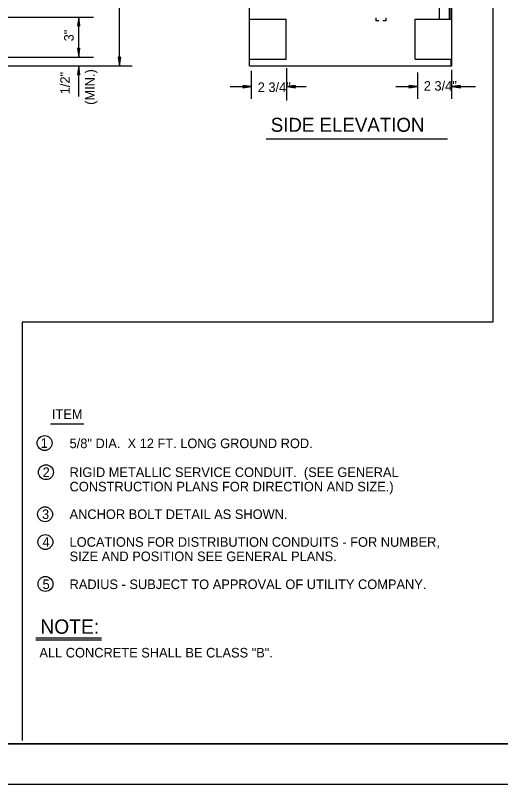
# Model space of a CAD drawing. Extents: x 506739 to 704973, y 495434 to 704964.
# Drawn here: x 507006.1 to 507184.1, y 495434.3 to 495716.4 of the extents above; entities that cross this region are included whole.
import ezdxf

# ---------------------------------------------------------------- set-up
doc = ezdxf.new("R2010")
doc.units = 0
doc.layers.add('1', color=7, linetype='Continuous')
doc.layers.add('41', color=7, linetype='Continuous')

msp = doc.modelspace()

# ---------------------------------------------------------------- linework, layer by layer
at = {"layer": '1'}
for p, q in [((507044.34, 495697.91), (507044.34, 495892.6)), ((507092.04, 495697.94), (507092.04, 495892.63)), ((507166.19, 495697.94), (507166.19, 495892.63)), ((507161.62, 495715.01), (507161.62, 495736.37)), ((507165.28, 495715.01), (507165.28, 495733.85)), ((507165.95, 495715.01), (507165.95, 495733.03)), ((507181.18, 495722.53), (507181.18, 495603.95)), ((506974.83, 495715.78), (507034.82, 495715.78)), ((507029.35, 495701.16), (507029.35, 495715.78)), ((507092.04, 495715.01), (507105.46, 495715.01)), ((507105.46, 495700.37), (507105.46, 495715.01)), ((507138.27, 495715.57), (507138.27, 495714.46)), ((507139.38, 495714.46), (507138.27, 495714.46)), ((507141.93, 495714.46), (507140.87, 495714.46)), ((507141.93, 495715.48), (507141.93, 495714.46)), ((507152.77, 495700.37), (507152.77, 495715.01)), ((507152.77, 495715.01), (507166.19, 495715.01)), ((506974.83, 495701.16), (507034.82, 495701.16)), ((507092.04, 495700.37), (507105.46, 495700.37)), ((507152.77, 495700.37), (507166.19, 495700.37)), ((507165.95, 495697.94), (507165.95, 495700.37)), ((506975.24, 495697.91), (507048.91, 495697.91)), ((507029.35, 495686.69), (507029.35, 495697.91)), ((507092.04, 495697.94), (507166.19, 495697.94)), ((507092.77, 495685.81), (507092.77, 495696.09)), ((507105.63, 495685.16), (507105.63, 495697.09)), ((507166.19, 495685.81), (507166.19, 495696.41)), ((507153.68, 495685.81), (507153.68, 495695.45)), ((507084.95, 495690.32), (507092.77, 495690.32)), ((507105.63, 495690.32), (507112.78, 495690.32)), ((507145.71, 495690.32), (507153.68, 495690.32)), ((507166.19, 495690.32), (507174.83, 495690.32)), ((507098.13, 495671.13), (507164.63, 495671.13)), ((507181.18, 495603.95), (507008.63, 495603.95)), ((507008.63, 495603.95), (507008.63, 495450.47)), ((507018.97, 495566.68), (507031.19, 495566.68)), ((507013.59, 495488.21), (507037.72, 495488.21)), ((507013.59, 495487.48), (507037.72, 495487.48)), ((506793.77, 495449.33), (507783.77, 495449.33)), ((507786.77, 495434.33), (506738.6, 495434.33))]:
    msp.add_line(p, q, dxfattribs=at)
for points in [[(507029.35, 495715.78), (507028.88, 495712.55), (507029.35, 495712.89), (507029.81, 495712.55)], [(507029.35, 495701.16), (507029.81, 495704.39), (507029.35, 495704.04), (507028.88, 495704.39)], [(507044.34, 495697.91), (507044.81, 495701.14), (507044.34, 495700.79), (507043.88, 495701.14)], [(507029.35, 495697.91), (507028.88, 495694.68), (507029.35, 495695.02), (507029.81, 495694.68)], [(507092.77, 495690.32), (507089.54, 495690.78), (507089.89, 495690.32), (507089.54, 495689.86)], [(507105.63, 495690.32), (507108.86, 495689.86), (507108.52, 495690.32), (507108.86, 495690.78)], [(507153.68, 495690.32), (507150.45, 495690.78), (507150.79, 495690.32), (507150.45, 495689.86)], [(507153.68, 495690.32), (507150.45, 495690.78), (507150.79, 495690.32), (507150.45, 495689.86)], [(507166.19, 495690.32), (507169.42, 495689.86), (507169.07, 495690.32), (507169.42, 495690.78)]]:
    msp.add_lwpolyline(points, close=True, dxfattribs=at)
for centre in [(507016.83, 495559.59), (507017.32, 495548.9), (507017.01, 495533.47), (507017.13, 495523.28), (507017.16, 495507.92)]:
    msp.add_circle(centre, 2.73, dxfattribs=at)
at = {"layer": '41'}
for points in [[(506738.6, 496094.33), (507786.77, 496094.33), (507786.77, 495434.33), (506738.6, 495434.33)], [(506793.77, 496079.33), (507783.77, 496079.33), (507783.77, 495449.33), (506793.77, 495449.33)]]:
    msp.add_lwpolyline(points, close=True, dxfattribs=at)

# ---------------------------------------------------------------- texts
at = {"layer": '1'}
for s, p in [('3"', (507027.5, 495706.9)), ('(MIN.)', (507035.23, 495683.64)), ('1/2"', (507026.09, 495687.51))]:
    msp.add_text(s, height=3.515, rotation=90, dxfattribs=at).set_placement(p)
for s, height, p in [('2 3/4"', 3.515, (507095, 495688.33)), ('2 3/4"', 3.515, (507155.9, 495688.82)), ('SIDE ELEVATION', 5.1265, (507099.77, 495673.74)), ('ITEM', 3.515, (507019.51, 495568.44)), ('1 ', 3.515, (507015.39, 495557.83)), ('5/8" DIA.  X 12 FT. LONG GROUND ROD.', 3.5154, (507026, 495557.72)), ('2', 3.52, (507016.12, 495547.14)), ('RIGID METALLIC SERVICE CONDUIT.  (SEE GENERAL ', 3.5154, (507026, 495547.14)), ('CONSTRUCTION PLANS FOR DIRECTION AND SIZE.)', 3.5154, (507026, 495541.86)), ('3', 3.52, (507015.88, 495531.74)), ('ANCHOR BOLT DETAIL AS SHOWN.', 3.5154, (507026, 495531.74)), ('4', 3.52, (507016.07, 495521.55)), ('LOCATIONS FOR DISTRIBUTION CONDUITS - FOR NUMBER,  ', 3.5154, (507026, 495521.55)), ('SIZE AND POSITION SEE GENERAL PLANS.', 3.5154, (507026, 495516.28)), ('5', 3.52, (507016.09, 495506.04)), ('RADIUS - SUBJECT TO APPROVAL OF UTILITY COMPANY.', 3.5154, (507026, 495506.04)), ('NOTE:', 5.273, (507015.28, 495489.65)), ('ALL CONCRETE SHALL BE CLASS "B".', 3.5154, (507014.93, 495480.95))]:
    msp.add_text(s, height=height, dxfattribs=at).set_placement(p)

doc.saveas('drawing.dxf')
